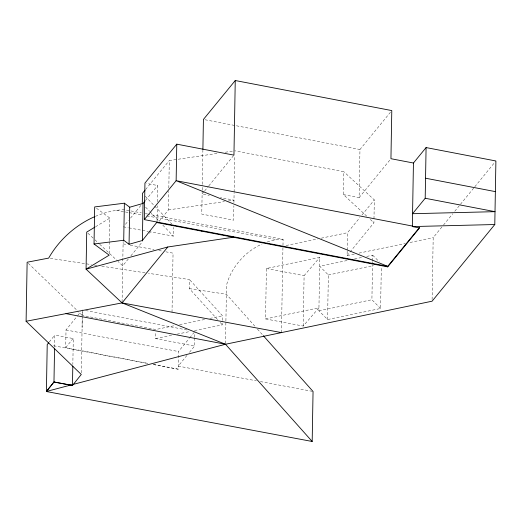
<?xml version="1.0" encoding="UTF-8"?>
<svg xmlns="http://www.w3.org/2000/svg" width="522" height="522" viewBox="0 0 522 522"><rect width="100%" height="100%" fill="white"/><g stroke="black" fill="none" stroke-linecap="round" stroke-linejoin="round"><path stroke-width="0.39" stroke-dasharray="2.61 1.96" d="M54.588 347.215L54.797 335.085L73.289 338.563L72.839 364.447M147.863 363.371L65.7 347.6L66.013 329.95L77.341 315.993M82.202 312.234L82.098 327.548M81.308 372.845L82.267 317.839M82.411 309.905L82.313 315.412L155.745 329.512L174.831 325.597M109.235 253.542L109.444 241.451M109.457 240.649L109.855 218.085L95.944 207.86M122.076 302.088L123.14 241.412M157.057 221.25L157.324 205.825M157.396 201.766L157.677 185.525L146.532 183.385M194.765 337.969L194.628 346.06L155.582 338.563L155.706 331.77M159.145 221.276L168.43 209.929L168.756 191.313M168.815 188.077L169.291 160.561L218.052 153.305M172.019 312.202L173.05 253.157L165.918 251.826M148.77 231.553L173.35 236.133L173.5 227.364M153.422 364.532L178.172 369.191L178.485 351.541L189.245 338.387M217.517 319.51L189.349 288.614L189.506 279.564L148.47 273.306M194.784 337.16L194.882 331.496M202.171 190.811L201.766 214.079L233.628 220.199L233.882 205.779M202.184 190.001L202.268 185.134M202.288 184.325L202.882 150.264M194.556 330.57L222.392 324.86L222.457 321.089M222.47 320.332L222.548 315.81L189.506 279.564M225.511 343.45L225.895 321.676M225.909 320.873L226.528 285.208A52.709 41.91 -44.8 0 1 261.979 244.048M233.934 202.575L234.104 192.892M234.117 192.083L234.756 155.66M265.535 318.929L318.942 307.797L303.217 326.061L265.535 318.929L266.416 268.51L319.823 257.379L318.89 310.786L327.581 319.529L380.59 308.482L381.314 267.166M281.456 332.592L282.937 247.741M282.983 245.392L283.087 239.285L148.522 214.216M303.217 326.061L304.098 275.642L319.823 257.379M327.581 319.529L328.358 274.977L319.673 266.233L348.154 260.295M366.744 216.173L343.443 194.615L343.841 171.731L234.841 150.806M354.268 254.097L347.091 255.597L347.176 250.86M347.189 250.071L347.495 232.708L359.867 217.576M343.443 194.615L359.116 197.623L359.958 149.501L391.787 110.579M380.59 308.482L371.905 299.732L372.512 264.902M372.525 264.093L372.571 261.659M372.584 260.85L372.682 255.18L366.353 256.498M347.091 255.597L373.909 222.803L373.967 219.651M373.98 218.862L374.313 199.919L343.841 171.731M432.105 299.569L433.188 237.647L442.956 225.706M49.244 342.027L54.797 335.085M77.837 315.379L80.773 311.706M145.566 189.571L169.291 160.561M125.437 224.329L128.503 220.578M130.546 218.085L141.273 204.963M145.553 200.344L157.677 185.525M128.334 258.958L122.709 265.828L117.992 261.405M130.885 255.832L142.643 241.458M149.351 233.262L150.382 231.996M65.7 347.6L73.119 338.53M204.167 191.548L202.118 194.053L209.283 195.43M204.683 190.915L208.278 186.524M208.787 185.897L233.947 155.138M189.754 337.76L193.858 332.749M186.941 355.456L178.23 366.105L256.413 380.819M189.499 352.324L194.628 346.06M359.116 197.623L390.436 159.334M361.935 215.057L374.313 199.919M443.465 225.08L452.718 213.766M454.779 211.253L459.915 204.97M460.43 204.337L474.309 187.372M474.824 186.739L495.385 161.598M95.572 226.744L109.855 218.085M286.154 245.497L318.015 238.854M321.206 238.189L347.495 232.708M359.051 253.105L405.287 243.467M410.07 242.469L433.188 237.647M354.484 258.971L362.398 257.326M328.358 274.977L373.458 265.574M318.89 310.786L371.905 299.732M179.601 324.619L205.055 319.399M209.824 318.42L222.548 315.81M155.582 338.563L172.286 335.137M177.056 334.158L189.78 331.548M225.25 152.235L233.243 151.047M168.43 209.929L224.388 201.603M228.382 201.003L233.98 200.174L220.434 197.57M95.467 216.336A81.269 65.518 -42.6 0 1 116.458 210.333L123.694 209.59L141.312 212.872M267.218 241.999A52.709 41.91 -44.8 0 1 277.084 239.702L283.087 239.285M50.295 258.344L91.33 264.602M94.554 265.091L96.968 265.457M101.797 266.194L145.246 272.817M189.349 288.614L226.372 294.258L254.756 326.093M116.458 210.333L128.445 212.519M129.241 212.669L141.227 214.862M146.826 215.886L277.084 239.702M145.318 213.615L147.719 214.066M123.394 226.829L128.151 227.709M128.941 227.86L147.974 231.403M123.094 243.846L127.061 244.583M130.232 245.177L154.023 249.607M158.779 250.495L162.74 251.232M266.416 268.51L304.098 275.642M82.143 315.379L78.789 312.019M260.4 381.569L313.056 391.474M53.609 345.753L147.83 363.482M205.015 119.753L359.958 149.501M85.601 310.518L186.902 329.963M66.013 329.95L178.485 351.541M153.448 364.441L178.172 369.191M370.326 219.488L373.909 222.803M87.905 233.21L94.397 239.291M94.984 239.839L99.115 243.715M99.702 244.263L117.404 260.85M28.305 263.356L78.202 311.451M372.682 255.18L379.2 261.737M145.246 196.246L154.12 205.511M154.675 206.086L171.868 224.029M145.618 207.188L149.501 211.24M150.055 211.821L158.929 221.08M162.812 225.132L173.35 236.133M220.225 322.485L222.392 324.86M257.437 329.101L262.801 335.117"/><path stroke-width="0.78" d="M48.735 342.654L47.221 344.546L46.406 391.461L53.975 382L72.473 385.471L81.282 374.463L26.1 321.271L27.131 262.227L48.683 258.096A81.269 65.518 -42.6 0 1 94.763 216.643M263.342 335.724L313.056 391.474L312.182 441.475L46.367 391.513L53.968 381.993L54.556 348.833M72.48 384.668L72.806 366.066M312.182 441.475L225.497 344.259L122.063 302.897L86.078 269.169L109.209 255.154L94.032 244.002L94.678 206.934L124.373 203.195L129.704 207.221L143.028 203.436L145.051 200.963M157.037 222.059L142.382 240.505L129.058 244.289L123.721 240.264L124.373 203.195M129.058 244.289L129.704 207.221M142.291 203.717L142.473 193.355L145.051 190.197M142.382 240.505L143.028 203.436M419.551 227.429L387.722 266.344L144.307 219.618L144.94 183.078L176.775 144.157L233.947 155.138L235.252 80.525L391.787 110.579L390.945 158.708L413.444 163.021L426.082 147.569L495.9 160.972L494.791 224.525L432.079 301.201L225.497 344.259L46.406 391.461M176.775 144.157L176.136 180.697L144.307 219.618M201.466 231.122L201.479 230.593M202.895 149.455L203.417 119.447L235.252 80.525M233.341 236.707L233.334 237.242L167.784 246.997L86.078 269.169L86.724 232.101L94.887 227.155M157.031 222.594L387.709 266.879L387.722 266.344L176.136 180.697L412.341 226.039M387.709 266.879L419.544 227.957L412.334 226.574L413.444 163.021M425.195 198.262L495.013 211.664L412.556 213.713L425.195 198.262L426.082 147.569M26.1 321.271L122.063 302.897L167.784 246.997M94.032 244.002L123.721 240.264M412.334 226.574L494.791 224.525M122.063 302.897L281.456 332.592M53.975 382L72.467 385.477M425.547 178.217L495.365 191.62M65.987 313.637L225.497 344.259"/></g></svg>
